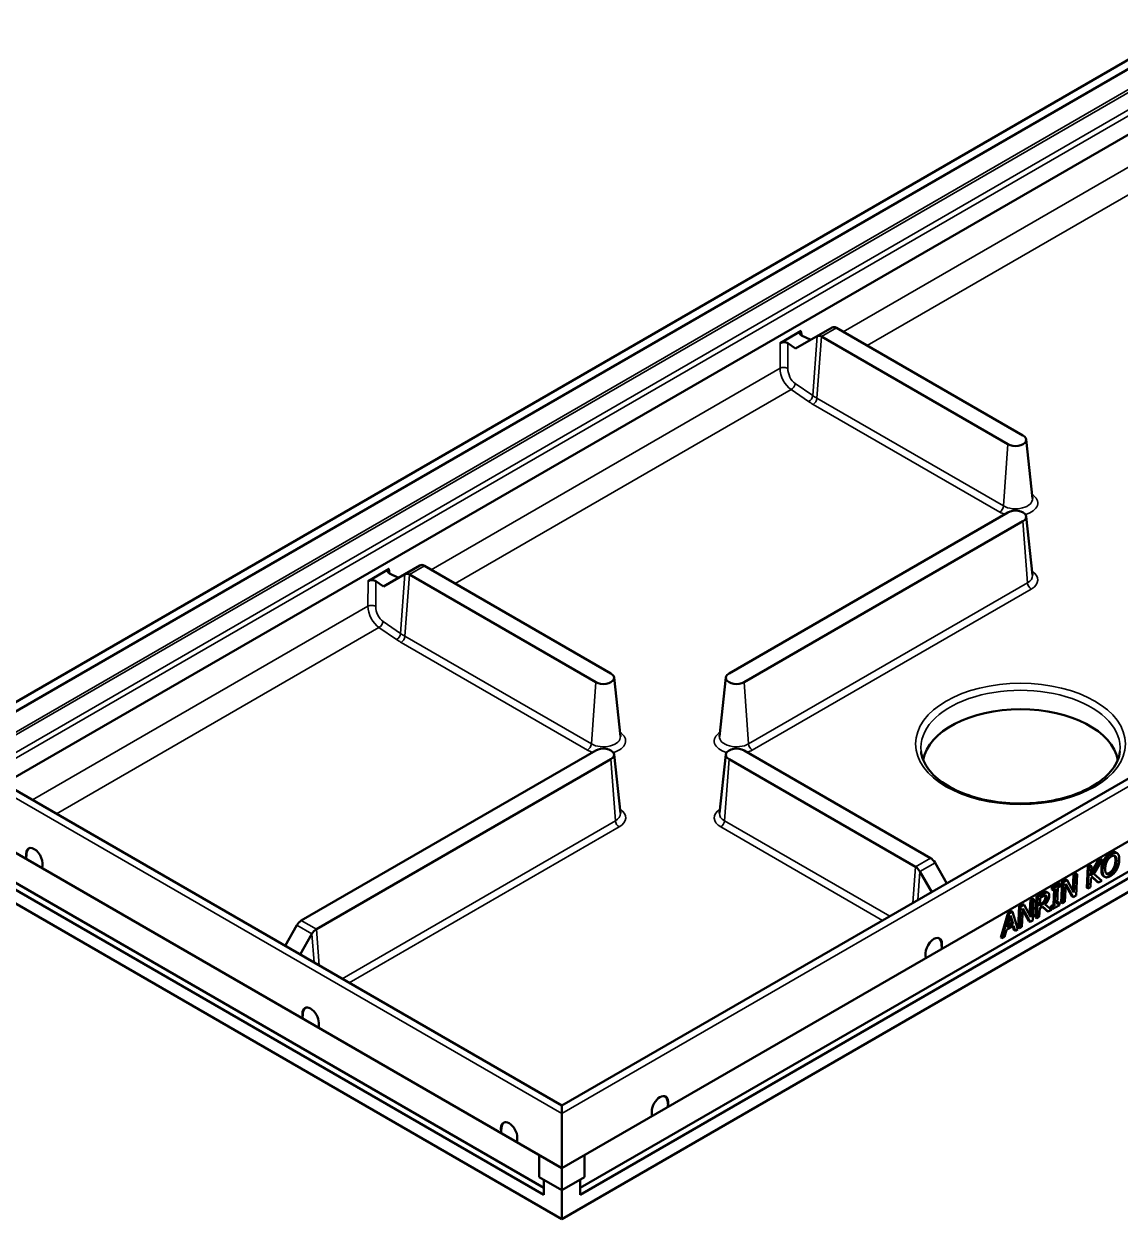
# Model space of a CAD drawing. Header units: millimetres. Extents: x 0 to 3492, y -130 to 1485.
# Drawn here: x 1478.7 to 1787.2, y 276.3 to 612.6 of the extents above; entities that cross this region are included whole.
import ezdxf

# ---------------------------------------------------------------- set-up
doc = ezdxf.new("R2010")
doc.units = ezdxf.units.MM
doc.header["$LTSCALE"] = 5
doc.layers.add('Sichtbar (ISO)', color=7, linetype='Continuous', lineweight=50)
doc.layers.add('Sichtbar schmal (ISO)', color=7, linetype='Continuous', lineweight=35)

msp = doc.modelspace()

# ---------------------------------------------------------------- linework, layer by layer
at = {"layer": 'Sichtbar (ISO)'}
for p, q in [((1453.828, 408.699), (1806.916, 612.554)), ((1457.203, 408.05), (1806.916, 609.956)), ((1473.226, 398.799), (1806.916, 591.455)), ((1691.559, 522.764), (1697.497, 526.192)), ((1706.166, 527.163), (1695.9, 521.237)), ((1697.593, 524.921), (1700.143, 523.686)), ((1755.651, 494.292), (1703.173, 524.59)), ((1707.416, 527.04), (1759.893, 496.742)), ((1695.9, 521.237), (1693.76, 522.709)), ((1980.977, 510.761), (1630.139, 308.205)), ((1983.693, 494.7), (1630.139, 290.576)), ((1760.766, 495.624), (1762.546, 479.047)), ((1980.157, 478.371), (1630.139, 276.288)), ((1974.202, 480.725), (1635.266, 285.04)), ((1975.03, 479.289), (1635.266, 283.126)), ((1755.651, 475.105), (1677.162, 429.789)), ((1681.404, 427.339), (1759.893, 472.655)), ((1760.766, 473.987), (1762.546, 457.41)), ((1575.593, 455.812), (1581.531, 459.24)), ((1579.935, 454.284), (1590.2, 460.211)), ((1584.177, 456.733), (1581.627, 457.969)), ((1587.208, 457.637), (1639.685, 427.339)), ((1643.928, 429.789), (1591.45, 460.087)), ((1577.795, 455.756), (1579.935, 454.284)), ((1644.801, 428.671), (1646.58, 412.094)), ((1676.289, 428.671), (1674.509, 412.094)), ((1630.139, 308.205), (1456.078, 408.699)), ((1639.685, 408.152), (1556.802, 360.299)), ((1644.801, 407.034), (1646.58, 390.457)), ((1676.289, 407.034), (1674.509, 390.457)), ((1681.404, 408.152), (1733.882, 377.854)), ((1561.045, 357.85), (1643.928, 405.702)), ((1729.639, 375.404), (1677.162, 405.702)), ((1453.362, 392.638), (1630.139, 290.576)), ((1625.013, 283.126), (1462.024, 377.227)), ((1625.013, 285.04), (1462.853, 378.663)), ((1479.349, 378.806), (1479.349, 379.07)), ((1779.025, 372.895), (1781.327, 376.887)), ((1779.068, 373.806), (1780.974, 377.112)), ((1782.187, 377.383), (1779.867, 373.456)), ((1780.974, 377.112), (1781.834, 377.608)), ((1780.974, 377.112), (1781.327, 376.887)), ((1781.327, 376.887), (1782.187, 377.383)), ((1781.834, 377.608), (1782.187, 377.383)), ((1782.687, 377.439), (1783.041, 377.214)), ((1786.058, 379.443), (1786.411, 379.218)), ((1630.139, 276.288), (1456.898, 376.308)), ((1483.945, 376.416), (1483.945, 376.153)), ((1734.228, 368.301), (1730.889, 374.085)), ((1735.132, 376.534), (1738.471, 370.751)), ((1774.085, 373.135), (1774.743, 373.514)), ((1774.438, 372.909), (1775.096, 373.289)), ((1774.743, 373.514), (1775.096, 373.289)), ((1775.096, 373.289), (1774.818, 367.334)), ((1777.817, 369.495), (1778.095, 375.45)), ((1778.095, 375.45), (1778.8, 375.857)), ((1778.095, 375.45), (1778.448, 375.224)), ((1778.17, 369.269), (1778.448, 375.224)), ((1778.448, 375.224), (1779.153, 375.631)), ((1778.8, 375.857), (1779.153, 375.631)), ((1779.153, 375.631), (1779.025, 372.895)), ((1779.867, 373.456), (1782.038, 371.503)), ((1768.021, 369.634), (1770.075, 370.82)), ((1768.374, 369.408), (1770.429, 370.594)), ((1770.4, 369.986), (1769.725, 369.597)), ((1770.075, 370.82), (1770.429, 370.594)), ((1770.429, 370.594), (1770.4, 369.986)), ((1770.67, 365.368), (1770.948, 371.323)), ((1770.948, 371.323), (1771.949, 371.901)), ((1770.948, 371.323), (1771.301, 371.098)), ((1771.023, 365.143), (1771.301, 371.098)), ((1771.301, 371.098), (1772.302, 371.676)), ((1771.92, 370.657), (1771.681, 365.523)), ((1773.674, 367.103), (1771.903, 370.281)), ((1774.027, 366.877), (1771.92, 370.657)), ((1771.949, 371.901), (1772.302, 371.676)), ((1772.302, 371.676), (1774.219, 368.195)), ((1773.883, 368.804), (1774.085, 373.135)), ((1774.085, 373.135), (1774.438, 372.909)), ((1774.219, 368.195), (1774.438, 372.909)), ((1778.986, 372.055), (1778.875, 369.676)), ((1779.314, 372.625), (1778.986, 372.055)), ((1780.77, 371.199), (1779.277, 372.561)), ((1781.123, 370.974), (1779.314, 372.625)), ((1780.77, 371.199), (1781.123, 370.974)), ((1782.038, 371.503), (1781.123, 370.974)), ((1782.524, 372.809), (1782.877, 372.584)), ((1763.425, 361.185), (1763.702, 367.14)), ((1763.702, 367.14), (1765.069, 367.929)), ((1763.702, 367.14), (1764.055, 366.915)), ((1763.778, 360.96), (1764.055, 366.915)), ((1764.055, 366.915), (1765.422, 367.704)), ((1764.624, 364.397), (1764.728, 366.636)), ((1764.728, 366.636), (1765.429, 367.041)), ((1766.643, 368.307), (1766.997, 368.082)), ((1767.993, 369.026), (1768.021, 369.634)), ((1767.993, 369.026), (1768.346, 368.8)), ((1768.021, 369.634), (1768.374, 369.408)), ((1768.346, 368.8), (1768.374, 369.408)), ((1769.021, 369.19), (1768.346, 368.8)), ((1768.447, 364.676), (1768.647, 368.974)), ((1768.8, 364.451), (1769.021, 369.19)), ((1769.725, 369.597), (1769.505, 364.858)), ((1773.674, 367.103), (1774.027, 366.877)), ((1774.818, 367.334), (1774.027, 366.877)), ((1777.817, 369.495), (1778.17, 369.269)), ((1778.875, 369.676), (1778.17, 369.269)), ((1758.555, 358.374), (1758.833, 364.329)), ((1758.833, 364.329), (1759.834, 364.907)), ((1758.833, 364.329), (1759.186, 364.104)), ((1758.908, 358.148), (1759.186, 364.104)), ((1759.186, 364.104), (1760.187, 364.682)), ((1759.805, 363.663), (1759.566, 358.528)), ((1761.559, 360.108), (1759.788, 363.286)), ((1761.912, 359.883), (1759.805, 363.663)), ((1759.834, 364.907), (1760.187, 364.682)), ((1760.187, 364.682), (1762.103, 361.2)), ((1761.768, 361.809), (1761.97, 366.14)), ((1761.97, 366.14), (1762.628, 366.52)), ((1761.97, 366.14), (1762.323, 365.915)), ((1762.103, 361.2), (1762.323, 365.915)), ((1762.323, 365.915), (1762.981, 366.294)), ((1762.628, 366.52), (1762.981, 366.294)), ((1762.981, 366.294), (1762.703, 360.339)), ((1764.593, 363.736), (1764.482, 361.367)), ((1765.401, 364.203), (1764.593, 363.736)), ((1765.243, 364.755), (1764.624, 364.397)), ((1764.644, 364.838), (1764.889, 364.98)), ((1766.613, 363.026), (1765.339, 364.167)), ((1766.966, 362.801), (1765.401, 364.203)), ((1765.862, 365.842), (1766.215, 365.617)), ((1766.116, 364.831), (1767.882, 363.329)), ((1767.882, 363.329), (1766.966, 362.801)), ((1767.744, 363.679), (1767.772, 364.287)), ((1767.744, 363.679), (1768.097, 363.453)), ((1767.772, 364.287), (1768.447, 364.676)), ((1767.772, 364.287), (1768.125, 364.061)), ((1770.151, 364.639), (1768.097, 363.453)), ((1768.097, 363.453), (1768.125, 364.061)), ((1768.125, 364.061), (1768.8, 364.451)), ((1768.447, 364.676), (1768.8, 364.451)), ((1769.505, 364.858), (1770.179, 365.247)), ((1769.525, 365.299), (1769.826, 365.473)), ((1769.826, 365.473), (1770.179, 365.247)), ((1770.179, 365.247), (1770.151, 364.639)), ((1770.67, 365.368), (1771.023, 365.143)), ((1771.681, 365.523), (1771.023, 365.143)), ((1753.609, 355.518), (1755.674, 362.505)), ((1753.962, 355.293), (1756.027, 362.28)), ((1755.459, 358.434), (1756.406, 361.71)), ((1755.674, 362.505), (1756.542, 363.006)), ((1755.674, 362.505), (1756.027, 362.28)), ((1756.027, 362.28), (1756.895, 362.781)), ((1756.743, 359.605), (1756.265, 361.221)), ((1756.406, 361.71), (1757.096, 359.38)), ((1756.542, 363.006), (1756.895, 362.781)), ((1756.895, 362.781), (1758.406, 357.858)), ((1761.559, 360.108), (1761.912, 359.883)), ((1762.703, 360.339), (1761.912, 359.883)), ((1763.425, 361.185), (1763.778, 360.96)), ((1764.482, 361.367), (1763.778, 360.96)), ((1766.613, 363.026), (1766.966, 362.801)), ((1555.552, 358.98), (1552.213, 353.196)), ((1556.455, 350.747), (1559.795, 356.53)), ((1755.234, 357.647), (1754.675, 355.704)), ((1757.258, 358.816), (1755.234, 357.647)), ((1757.096, 359.38), (1755.459, 358.434)), ((1755.608, 358.95), (1756.743, 359.605)), ((1756.743, 359.605), (1757.096, 359.38)), ((1757.309, 357.654), (1757.012, 358.674)), ((1757.662, 357.429), (1757.258, 358.816)), ((1757.309, 357.654), (1757.662, 357.429)), ((1758.406, 357.858), (1757.662, 357.429)), ((1758.555, 358.374), (1758.908, 358.148)), ((1759.566, 358.528), (1758.908, 358.148)), ((1737.089, 353.758), (1737.089, 353.495)), ((1753.609, 355.518), (1753.962, 355.293)), ((1754.675, 355.704), (1753.962, 355.293)), ((1732.493, 350.841), (1732.493, 351.105)), ((1557.13, 333.899), (1557.13, 334.162)), ((1561.727, 331.509), (1561.727, 331.245)), ((1630.139, 308.205), (1630.139, 276.288)), ((1655.418, 306.342), (1655.418, 306.606)), ((1660.014, 309.259), (1660.014, 308.996)), ((1612.992, 301.647), (1612.992, 301.911)), ((1617.588, 299.257), (1617.588, 298.994)), ((1623.775, 288.127), (1623.775, 294.251)), ((1636.503, 294.251), (1636.503, 288.127)), ((1630.139, 284.453), (1623.775, 288.127)), ((1625.013, 287.412), (1625.013, 283.126)), ((1636.503, 288.127), (1630.139, 284.453)), ((1635.266, 283.126), (1635.266, 287.412))]:
    msp.add_line(p, q, dxfattribs=at)
for centre, major_axis, ratio, start_param, end_param in [((1698.57, 525.583), (-1.512, -0.001), 0.5726035, 5.5012328, 7.1510401), ((1703.173, 522.549), (-1.25, 2.165), 0.5773503, 5.4977871, 6.2831853), ((1707.416, 524.998), (-1.25, 2.165), 0.5773503, 5.4977871, 6.2831853), ((1692.615, 522.145), (-1.5, -0.001), 0.5821358, 3.8431476, 5.4929548), ((1757.772, 495.517), (3, 0), 0.5773503, 3.9269908, 7.0685835), ((1757.772, 473.88), (3, 0), 0.5773503, 5.4977871, 8.6393798), ((1582.605, 458.63), (-1.512, -0.001), 0.5726035, 5.5012328, 7.1510401), ((1587.208, 455.596), (-1.25, 2.165), 0.5773503, 5.4977871, 6.2831853), ((1591.45, 458.046), (-1.25, 2.165), 0.5773503, 5.4977871, 6.2831853), ((1576.649, 455.192), (-1.5, -0.001), 0.5821358, 3.8431476, 5.4929548), ((1641.806, 428.564), (3, 0), 0.5773503, 3.9269908, 7.0685835), ((1679.283, 428.564), (-3, 0), 0.5773503, 5.4977871, 8.6393798), ((1759.186, 403.865), (27.5, 0), 0.5773503, 0.0995497, 3.0420429), ((1641.806, 406.927), (3, 0), 0.5773503, 5.4977871, 8.6393798), ((1679.283, 406.927), (-3, 0), 0.5773503, 3.9269908, 7.0685835), ((1481.647, 377.743), (-1.619, 2.825), 0.5773419, 3.9308033, 7.072396), ((1479.437, 378.755), (0.004, -1.172), 0.0753352, 4.6685899, 6.2393863), ((1733.882, 375.813), (1.25, -2.165), 0.5773503, 1.5707963, 2.3561945), ((1483.856, 376.204), (0.004, -1.172), 0.0753352, 6.2393863, 7.8101826), ((1729.639, 373.363), (-1.25, 2.165), 0.5773503, 4.712389, 5.4977871), ((1556.802, 358.258), (-1.25, -2.165), 0.5773503, 3.9269908, 4.712389), ((1561.045, 355.808), (1.25, 2.165), 0.5773503, 0.7853982, 1.5707963), ((1734.791, 352.431), (1.619, 2.825), 0.5773419, 5.4939746, 8.6355673), ((1737.001, 353.444), (-0.004, -1.172), 0.0753352, 0.0437991, 1.6145954), ((1732.581, 350.892), (-0.004, -1.172), 0.0753352, 4.756188, 6.3269844), ((1559.428, 332.835), (1.619, -2.825), 0.5773419, 0.7892107, 3.9308033), ((1557.219, 333.848), (0.004, -1.172), 0.0753352, 4.6685899, 6.2393863), ((1561.638, 331.296), (0.004, -1.172), 0.0753352, 6.2393863, 7.8101826), ((1657.716, 307.932), (-1.619, -2.825), 0.5773419, 2.352382, 5.4939746), ((1655.507, 306.393), (-0.004, -1.172), 0.0753352, 4.756188, 6.3269844), ((1659.926, 308.945), (-0.004, -1.172), 0.0753352, 0.0437991, 1.6145954), ((1615.29, 300.584), (1.619, -2.825), 0.5773419, 0.7892107, 3.9308033), ((1613.08, 301.596), (0.004, -1.172), 0.0753352, 4.6685899, 6.2393863), ((1617.5, 299.045), (0.004, -1.172), 0.0753352, 6.2393863, 7.8101826)]:
    msp.add_ellipse(centre, major_axis=major_axis, ratio=ratio, start_param=start_param, end_param=end_param, dxfattribs=at)
for points, degree, knots in [([(1787.169, 407.87), (1786.984, 406.148), (1786.262, 404.412), (1783.818, 401.246), (1782.21, 399.814), (1778.271, 397.318), (1775.965, 396.246), (1770.85, 394.552), (1768.041, 393.931), (1762.204, 393.216), (1759.175, 393.125), (1753.219, 393.485), (1750.293, 393.937), (1744.857, 395.332), (1742.347, 396.272), (1738.003, 398.519), (1736.167, 399.824), (1733.315, 402.639), (1732.31, 404.146), (1731.46, 406.394), (1731.283, 407.132), (1731.203, 407.87)], 3, [3.9888942, 3.9888942, 3.9888942, 3.9888942, 4.3462093, 4.3462093, 4.6658588, 4.6658588, 4.9768424, 4.9768424, 5.2888567, 5.2888567, 5.6022261, 5.6022261, 5.9158067, 5.9158067, 6.2283636, 6.2283636, 6.5393822, 6.5393822, 6.85361, 6.85361, 7.0066801, 7.0066801, 7.0066801, 7.0066801]), ([(1784.431, 379.23), (1784.973, 379.543), (1785.787, 379.616), (1786.058, 379.443)], 2, [0, 0, 0, 1, 1.919615, 1.919615, 1.919615]), ([(1785.898, 377.057), (1785.926, 377.646), (1785.756, 378.359), (1785.612, 378.538)], 2, [0, 0, 0, 1, 1.8258037, 1.8258037, 1.8258037])]:
    msp.add_open_spline(points, degree=degree, knots=knots, dxfattribs=at)
for points in [[(1781.944, 374.775), (1781.979, 375.523), (1782.363, 376.853), (1782.687, 377.439)], [(1782.297, 374.55), (1782.332, 375.298), (1782.716, 376.627), (1783.041, 377.214)], [(1782.687, 377.439), (1783.015, 378.013), (1783.898, 378.922), (1784.431, 379.23)], [(1783.032, 374.974), (1783.059, 375.553), (1783.326, 376.599), (1783.55, 377.024)], [(1783.041, 377.214), (1783.368, 377.788), (1784.251, 378.697), (1784.784, 379.005)], [(1783.55, 377.024), (1783.784, 377.47), (1784.374, 378.101), (1784.757, 378.322)], [(1784.178, 373.712), (1784.913, 374.136), (1785.844, 375.885), (1785.898, 377.057)], [(1786.251, 376.832), (1786.197, 375.66), (1785.266, 373.911), (1784.531, 373.487)], [(1784.757, 378.322), (1785.126, 378.535), (1785.705, 378.569), (1785.901, 378.382)], [(1784.784, 379.005), (1785.326, 379.317), (1786.174, 379.394), (1786.457, 379.186)], [(1785.901, 378.382), (1786.093, 378.202), (1786.279, 377.421), (1786.251, 376.832)], [(1786.986, 377.257), (1786.952, 376.533), (1786.571, 375.171), (1786.243, 374.597)], [(1786.457, 379.186), (1786.74, 378.964), (1787.021, 378), (1786.986, 377.257)], [(1782.469, 372.847), (1782.183, 373.067), (1781.91, 374.041), (1781.944, 374.775)], [(1782.822, 372.622), (1782.536, 372.842), (1782.263, 373.816), (1782.297, 374.55)], [(1784.531, 373.487), (1783.796, 373.062), (1782.978, 373.801), (1783.032, 374.974)], [(1783.317, 373.505), (1783.67, 373.418), (1784.178, 373.712)], [(1786.243, 374.597), (1785.897, 373.993), (1785.015, 373.099), (1784.495, 372.799)], [(1782.524, 372.809), (1782.496, 372.827), (1782.469, 372.847)], [(1784.495, 372.799), (1783.958, 372.489), (1783.117, 372.403), (1782.822, 372.622)], [(1765.069, 367.929), (1765.524, 368.192), (1766.134, 368.436), (1766.404, 368.394)], [(1765.422, 367.704), (1765.877, 367.967), (1766.487, 368.211), (1766.757, 368.169)], [(1765.429, 367.041), (1765.721, 367.21), (1766.116, 367.349), (1766.261, 367.325)], [(1765.862, 365.842), (1766.025, 366.095), (1766.192, 366.643), (1766.207, 366.952)], [(1767.298, 367.214), (1767.267, 366.562), (1766.633, 365.337), (1766.116, 364.831)], [(1766.207, 366.952), (1766.217, 367.184), (1766.161, 367.33)], [(1766.56, 366.727), (1766.545, 366.418), (1766.378, 365.87), (1766.215, 365.617)], [(1766.261, 367.325), (1766.427, 367.293), (1766.572, 366.987), (1766.56, 366.727)], [(1766.404, 368.394), (1766.539, 368.374), (1766.643, 368.307)], [(1766.757, 368.169), (1767.027, 368.128), (1767.319, 367.682), (1767.298, 367.214)], [(1764.889, 364.98), (1765.195, 365.156), (1765.686, 365.557), (1765.862, 365.842)], [(1766.215, 365.617), (1766.039, 365.332), (1765.548, 364.931), (1765.243, 364.755)]]:
    msp.add_open_spline(points, degree=2, dxfattribs=at)
at = {"layer": 'Sichtbar schmal (ISO)'}
for p, q in [((1457.21, 408.046), (1806.916, 609.949)), ((1806.916, 604.111), (1462.266, 405.127)), ((1462.973, 404.719), (1806.916, 603.294)), ((1467.215, 402.269), (1806.916, 598.396)), ((1468.63, 401.453), (1806.916, 596.763)), ((1806.916, 582.319), (1709.292, 525.956)), ((1716.042, 522.059), (1806.916, 574.526)), ((1697.707, 524.866), (1697.497, 526.192)), ((1701.923, 524.714), (1700.708, 507.97)), ((1703.173, 524.59), (1701.912, 507.221)), ((1707.416, 527.04), (1703.173, 524.59)), ((1691.559, 522.764), (1691.516, 515.693)), ((1693.717, 515.638), (1693.76, 522.709)), ((1691.516, 515.693), (1593.327, 459.003)), ((1700.708, 507.97), (1695.769, 511.367)), ((1600.076, 455.107), (1694.625, 509.694)), ((1983.693, 510.112), (1630.139, 305.988)), ((1694.625, 509.694), (1699.563, 506.297)), ((1700.856, 505.493), (1753.333, 475.195)), ((1754.39, 476.923), (1701.912, 507.221)), ((1755.651, 494.292), (1754.39, 476.923)), ((1761.154, 455.286), (1759.893, 472.655)), ((1581.742, 457.913), (1581.531, 459.24)), ((1585.958, 457.761), (1584.742, 441.017)), ((1587.208, 457.637), (1585.947, 440.269)), ((1587.208, 457.637), (1591.45, 460.087)), ((1575.593, 455.812), (1575.551, 448.74)), ((1577.752, 448.685), (1577.795, 455.756)), ((1761.154, 455.286), (1682.665, 409.971)), ((1683.722, 408.243), (1762.211, 453.558)), ((1575.551, 448.74), (1481.138, 394.231)), ((1584.742, 441.017), (1579.804, 444.415)), ((1487.887, 390.334), (1578.659, 442.742)), ((1578.659, 442.742), (1583.597, 439.344)), ((1584.89, 438.541), (1637.368, 408.243)), ((1638.424, 409.971), (1585.947, 440.269)), ((1639.685, 427.339), (1638.424, 409.971)), ((1681.404, 427.339), (1682.665, 409.971)), ((1630.139, 305.988), (1453.362, 408.05)), ((1643.928, 405.702), (1645.189, 388.334)), ((1675.901, 388.334), (1677.162, 405.702)), ((1645.189, 388.334), (1568.271, 343.925)), ((1722.413, 361.48), (1675.901, 388.334)), ((1570.296, 342.756), (1646.245, 386.606)), ((1674.844, 386.606), (1720.388, 360.311)), ((1479.368, 379.079), (1479.349, 378.806)), ((1479.368, 379.079), (1479.349, 379.07)), ((1479.437, 377.584), (1479.545, 379.07)), ((1729.639, 375.404), (1733.882, 377.854)), ((1784.431, 379.23), (1784.784, 379.005)), ((1785.695, 378.513), (1785.901, 378.382)), ((1785.898, 377.057), (1786.251, 376.832)), ((1483.945, 376.25), (1483.856, 375.033)), ((1729.639, 375.404), (1728.9, 365.225)), ((1730.889, 374.085), (1730.305, 366.036)), ((1730.889, 374.085), (1735.132, 376.534)), ((1781.944, 374.775), (1782.297, 374.55)), ((1784.178, 373.712), (1784.531, 373.487)), ((1782.469, 372.847), (1782.822, 372.622)), ((1765.069, 367.929), (1765.422, 367.704)), ((1766.207, 366.952), (1766.56, 366.727)), ((1766.404, 368.394), (1766.757, 368.169)), ((1764.889, 364.98), (1765.243, 364.755)), ((1556.802, 360.299), (1561.045, 357.85)), ((1555.552, 358.98), (1559.795, 356.53)), ((1559.795, 356.53), (1560.379, 348.481)), ((1561.045, 357.85), (1561.784, 347.67)), ((1736.893, 353.759), (1737.001, 352.273)), ((1737.089, 353.495), (1737.069, 353.768)), ((1737.069, 353.768), (1737.089, 353.758)), ((1732.581, 349.721), (1732.493, 350.939)), ((1557.15, 334.172), (1557.13, 333.899)), ((1557.15, 334.172), (1557.13, 334.162)), ((1557.219, 332.677), (1557.327, 334.163)), ((1561.727, 331.343), (1561.638, 330.125)), ((1655.507, 305.222), (1655.418, 306.44)), ((1659.818, 309.259), (1659.926, 307.774)), ((1660.014, 308.996), (1659.995, 309.269)), ((1659.995, 309.269), (1660.014, 309.259)), ((1613.012, 301.92), (1612.992, 301.647)), ((1613.012, 301.92), (1612.992, 301.911)), ((1613.08, 300.425), (1613.188, 301.911)), ((1617.588, 299.091), (1617.5, 297.874))]:
    msp.add_line(p, q, dxfattribs=at)
for centre, major_axis, ratio, start_param, end_param in [((1692.573, 515.19), (-1.5, 0.009), 0.4680146, 3.8470389, 5.4968461), ((1694.841, 513.902), (2.039, -4.586), 0.5730675, 4.0747465, 5.5582764), ((1695.986, 514.35), (1.289, -3.282), 0.5687088, 4.0995886, 5.5831185), ((1694.625, 510.919), (-0.85, -1.236), 0.6254727, 0.8330097, 2.31687), ((1699.563, 507.521), (-0.85, -1.236), 0.6254727, 0.8330097, 2.31687), ((1700.856, 506.718), (-0.75, -1.299), 0.5773503, 0.7853982, 2.268928), ((1757.772, 478.876), (4.783, 0), 0.5773503, 3.9269908, 6.3450887), ((1757.772, 477.758), (6.277, 0), 0.5773503, 5.1734478, 7.0195562), ((1753.333, 476.42), (-0.75, -1.299), 0.5773503, 0.7853982, 2.268928), ((1757.772, 477.758), (6.277, 0), 0.5773503, 3.9269908, 4.2095132), ((1757.772, 457.239), (4.783, 0), 0.5773503, 5.4977871, 6.3450887), ((1757.772, 456.121), (6.277, 0), 0.5773503, 5.4977871, 7.0195562), ((1762.211, 454.783), (0.75, -1.299), 0.5773503, 4.0142573, 5.4977871), ((1576.607, 448.237), (-1.5, 0.009), 0.4680146, 3.8470389, 5.4968461), ((1578.876, 446.949), (2.039, -4.586), 0.5730675, 4.0747465, 5.5582764), ((1580.021, 447.397), (1.289, -3.282), 0.5687088, 4.0995886, 5.5831185), ((1578.659, 443.966), (-0.85, -1.236), 0.6254727, 0.8330097, 2.31687), ((1583.597, 440.569), (-0.85, -1.236), 0.6254727, 0.8330097, 2.31687), ((1584.89, 439.765), (-0.75, -1.299), 0.5773503, 0.7853982, 2.268928), ((1759.186, 408.871), (-28.036, 0), 0.5773503, 3.0796893, 6.3450887), ((1641.806, 411.923), (4.783, 0), 0.5773503, 3.9269908, 6.3450887), ((1641.806, 410.805), (6.277, 0), 0.5773503, 5.1734478, 7.0195562), ((1679.283, 410.805), (-6.277, 0), 0.5773503, 5.5468144, 7.3929228), ((1679.283, 411.923), (-4.783, 0), 0.5773503, 6.221282, 8.6393798), ((1637.368, 409.467), (-0.75, -1.299), 0.5773503, 0.7853982, 2.268928), ((1641.806, 410.805), (6.277, 0), 0.5773503, 3.9269908, 4.2095132), ((1679.283, 410.805), (6.277, 0), 0.5773503, 5.2152647, 5.4977871), ((1683.722, 409.467), (-0.75, 1.299), 0.5773503, 0.8726646, 2.3561945), ((1641.806, 390.286), (4.783, 0), 0.5773503, 5.4977871, 6.3450887), ((1641.806, 389.168), (6.277, 0), 0.5773503, 5.4977871, 7.0195562), ((1679.283, 389.168), (-6.277, 0), 0.5773503, 5.5468144, 7.0685835), ((1679.283, 390.286), (-4.783, 0), 0.5773503, 6.221282, 7.0685835), ((1646.245, 387.83), (0.75, -1.299), 0.5773503, 4.0142573, 5.4977871), ((1674.844, 387.83), (-0.75, -1.299), 0.5773503, 0.7853982, 2.268928), ((1481.667, 377.752), (-1.398, 2.934), 0.6254727, 0.0474873, 0.8330097), ((1481.755, 377.794), (-1.344, 2.821), 0.6254727, 6.117619, 7.116195), ((1479.457, 379.028), (-0.125, 0.009), 0.5248339, 3.9669774, 5.5377737), ((1734.683, 352.483), (1.344, 2.821), 0.6254727, 5.4501756, 6.4487517), ((1734.771, 352.441), (1.398, 2.934), 0.6254727, 5.4501756, 6.235698), ((1736.981, 353.717), (-0.125, -0.009), 0.5248339, 3.8870043, 5.4578006), ((1559.448, 332.845), (-1.398, 2.934), 0.6254727, 0.0474873, 0.8330097), ((1557.239, 334.121), (0.125, -0.009), 0.5248339, 0.8253847, 2.396181), ((1559.536, 332.887), (-1.344, 2.821), 0.6254727, 6.117619, 7.116195), ((1657.608, 307.984), (1.344, 2.821), 0.6254727, 5.4501756, 6.4487517), ((1657.696, 307.942), (1.398, 2.934), 0.6254727, 5.4501756, 6.235698), ((1659.906, 309.218), (0.125, 0.009), 0.5248339, 0.7454116, 2.3162079), ((1615.31, 300.593), (-1.398, 2.934), 0.6254727, 0.0474873, 0.8330097), ((1615.398, 300.635), (-1.344, 2.821), 0.6254727, 6.117619, 7.116195), ((1613.1, 301.869), (0.125, -0.009), 0.5248339, 0.8253847, 2.396181)]:
    msp.add_ellipse(centre, major_axis=major_axis, ratio=ratio, start_param=start_param, end_param=end_param, dxfattribs=at)
msp.add_ellipse((1759.186, 409.989), major_axis=(-29.531, 0), ratio=0.5773503, dxfattribs=at)
for points, knots in [([(1701.912, 507.221), (1701.686, 507.352), (1701.463, 507.485), (1701.058, 507.736), (1700.874, 507.855), (1700.708, 507.97)], [0, 0, 0, 0, 0.20216685, 0.20216685, 0.37993803, 0.37993803, 0.37993803, 0.37993803]), ([(1699.563, 506.297), (1699.753, 506.166), (1699.952, 506.038), (1700.383, 505.771), (1700.617, 505.631), (1700.856, 505.493)], [-0.37993803, -0.37993803, -0.37993803, -0.37993803, -0.20216685, -0.20216685, 0, 0, 0, 0]), ([(1585.947, 440.269), (1585.72, 440.399), (1585.497, 440.532), (1585.093, 440.784), (1584.908, 440.902), (1584.742, 441.017)], [0, 0, 0, 0, 0.20216685, 0.20216685, 0.37993803, 0.37993803, 0.37993803, 0.37993803]), ([(1583.597, 439.344), (1583.788, 439.213), (1583.986, 439.086), (1584.417, 438.818), (1584.652, 438.678), (1584.89, 438.541)], [-0.37993803, -0.37993803, -0.37993803, -0.37993803, -0.20216685, -0.20216685, 0, 0, 0, 0])]:
    msp.add_open_spline(points, degree=3, knots=knots, dxfattribs=at)

doc.saveas('drawing.dxf')
